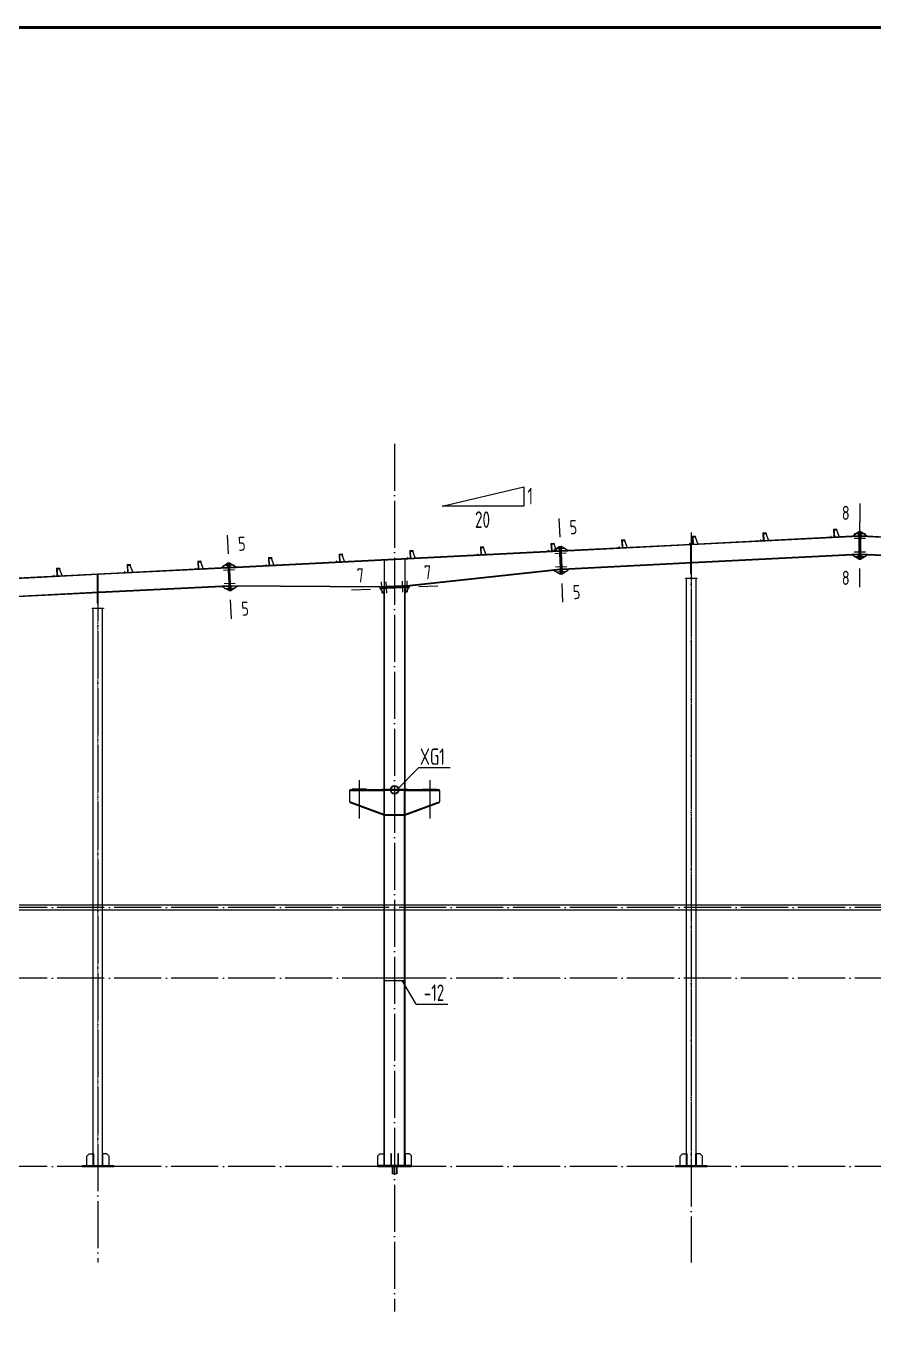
# Model space of a CAD drawing. Extents: x 447413 to 2975780, y -1432727 to 1301644.
# Drawn here: x 2656141 to 2674142, y -1015014 to -987253 of the extents above; entities that cross this region are included whole.
import ezdxf
from ezdxf.enums import TextEntityAlignment as Align

# ---------------------------------------------------------------- set-up
doc = ezdxf.new("R2010")
doc.units = 0
doc.header["$LTSCALE"] = 1000
doc.header["$MEASUREMENT"] = 0
for name, pattern in [('ACAD_ISO04W100', [30.5, 24, -3, 0.5, -3]), ('DOTE', [2.42, 2, -0.2, 0.02, -0.2]), ('线型4', [500, 150, -100, 150, -100])]:
    doc.linetypes.add(name, pattern=pattern)
for name, color, linetype in [('10', 7, 'Continuous'), ('114', 2, 'Continuous'), ('116', 1, 'Continuous'), ('14', 2, 'Continuous'), ('DOTE', 1, 'Continuous'), ('TDB_中实线', 7, 'Continuous'), ('TDB_中心线', 1, 'ACAD_ISO04W100'), ('THIN', 7, 'Continuous'), ('XG', 5, 'Continuous'), ('图框', 253, 'Continuous'), ('柱子', 3, 'Continuous')]:
    doc.layers.add(name, color=color, linetype=linetype)
doc.layers.add('檩条', color=7, linetype='Continuous', lineweight=18)
doc.layers.add('门窗', color=3, linetype='线型4', lineweight=18)
doc.styles.add('PkpmHz', font='Pkpmeng', dxfattribs={"width": 0.6, "bigfont": 'hztxt'})
doc.styles.add('TSSD_Label', font='Tssdeng.shx', dxfattribs={"width": 0.7, "bigfont": 'hztxt.shx'})

# ---------------------------------------------------------------- blocks, each defined once
blk = doc.blocks.new('A$C3FEA3028')
at = {"layer": 'DOTE', "linetype": 'DOTE', "ltscale": 2}
blk.add_line((63, 169), (63, 0), dxfattribs=at)
at = {"layer": 'TDB_中实线'}
for p, q in [((5, 154), (-45, 0)), ((55, 154), (5, 154)), ((55, 160), (55, 0)), ((61, 26), (56, 26)), ((61, 0), (-45, 0))]:
    blk.add_line(p, q, dxfattribs=at)
at = {"layer": 'TDB_中实线', "const_width": 3.75}
for points in [[(64, 127), (53, 127)], [(64, 63), (53, 63)]]:
    blk.add_lwpolyline(points, dxfattribs=at)
at = {"layer": 'TDB_中实线'}
blk.add_lwpolyline([(61, 26), (55, 26), (55, 160), (61, 160)], close=True, dxfattribs=at)
at = {"layer": 'TDB_中心线', "ltscale": 20}
for p, q in [((67, 127), (51, 127)), ((67, 63), (51, 63))]:
    blk.add_line(p, q, dxfattribs=at)
at = {"layer": '檩条'}
blk.add_lwpolyline([(3, 164), (61, 164), (61, 0), (116, 0), (128, 23), (124, 25), (113, 4), (64, 4), (64, 169), (0, 169), (-12, 146), (-8, 144), (3, 164)], dxfattribs=at)
blk = doc.blocks.new('A$C6B0021A6')
at = {"layer": '图框', "color": 153, "const_width": 58, "elevation": -84000}
blk.add_lwpolyline([(111420, 1020), (2520, 1020), (2520, 83120), (111420, 83120)], close=True, dxfattribs=at)

msp = doc.modelspace()

# ---------------------------------------------------------------- linework, layer by layer
msp.add_line((2673845.8, -997985.4, 126000), (2673845.8, -997775.6, 126000))
at = {"color": 4, "elevation": 126000}
msp.add_lwpolyline([(2720975.7, -1005912.5), (2626735.7, -1005913.7), (2626735.7, -1006015.1), (2720975.7, -1006014)], close=True, dxfattribs=at)
at = {"layer": '10'}
for p, q in [((2673845.8, -997385.4, 126000), (2673845.8, -997785.4, 126000)), ((2667451.1, -997703.9, 126000), (2667471.2, -998103.4, 126000)), ((2660411.2, -998056.5, 126000), (2660431.2, -998456, 126000)), ((2673845.8, -999165.4, 126000), (2673845.8, -998765.4, 126000)), ((2667540.2, -999481.7, 126000), (2667520.2, -999082.2, 126000)), ((2663051.5, -999220.9, 126000), (2663451.1, -999203.1, 126000)), ((2664880.1, -999139.4, 126000), (2664480.5, -999157.2, 126000)), ((2660500.2, -999834.2, 126000), (2660480.2, -999434.7, 126000))]:
    msp.add_line(p, q, dxfattribs=at)
at = {"layer": '114'}
for p, q in [((2673965.8, -998030.4, 126000), (2673725.8, -998030.4, 126000)), ((2673965.8, -998132.4, 126000), (2673725.8, -998132.4, 126000)), ((2667603.3, -998342.1, 126000), (2667363.6, -998354.1, 126000)), ((2667608.4, -998444, 126000), (2667368.7, -998456, 126000)), ((2673965.8, -998418.9, 126000), (2673725.8, -998418.9, 126000)), ((2673965.8, -998520.9, 126000), (2673725.8, -998520.9, 126000)), ((2660563.3, -998694.7, 126000), (2660323.6, -998706.6, 126000)), ((2660568.4, -998796.5, 126000), (2660328.7, -998808.5, 126000)), ((2667622.7, -998729.6, 126000), (2667383, -998741.6, 126000)), ((2667627.8, -998831.5, 126000), (2667388.1, -998843.5, 126000)), ((2660582.7, -999082.1, 126000), (2660343, -999094.1, 126000)), ((2663700.2, -999292.1, 126000), (2663689.5, -999052.3, 126000)), ((2663800.1, -999287.6, 126000), (2663789.4, -999047.9, 126000)), ((2664140.2, -999272.5, 126000), (2664129.5, -999032.7, 126000)), ((2664240.1, -999268, 126000), (2664229.4, -999028.3, 126000)), ((2660587.8, -999184, 126000), (2660348.1, -999196, 126000))]:
    msp.add_line(p, q, dxfattribs=at)
at = {"layer": '114', "color": 1, "lineweight": 70}
for p, q in [((2673865.8, -998030.4, 126000), (2673825.8, -998030.4, 126000)), ((2673865.8, -998132.4, 126000), (2673825.8, -998132.4, 126000)), ((2667503.4, -998347.1, 126000), (2667463.4, -998349.1, 126000)), ((2667508.5, -998449, 126000), (2667468.6, -998451, 126000)), ((2673865.8, -998418.9, 126000), (2673825.8, -998418.9, 126000)), ((2673865.8, -998520.9, 126000), (2673825.8, -998520.9, 126000)), ((2660463.5, -998699.7, 126000), (2660423.5, -998701.7, 126000)), ((2660468.6, -998801.5, 126000), (2660428.6, -998803.5, 126000)), ((2667522.8, -998734.6, 126000), (2667482.9, -998736.6, 126000)), ((2667527.9, -998836.5, 126000), (2667488, -998838.5, 126000)), ((2660482.9, -999087.1, 126000), (2660442.9, -999089.1, 126000)), ((2660488, -999189, 126000), (2660448, -999191, 126000)), ((2663695.8, -999192.2, 126000), (2663694, -999152.2, 126000)), ((2663795.7, -999187.7, 126000), (2663793.9, -999147.8, 126000)), ((2664135.8, -999172.6, 126000), (2664134, -999132.6, 126000)), ((2664235.7, -999168.1, 126000), (2664233.9, -999128.2, 126000))]:
    msp.add_line(p, q, dxfattribs=at)
at = {"layer": '116', "ltscale": 0.1}
for p, q in [((2663915.7, -1011464.4, 126000), (2663915.7, -1011614.4, 126000)), ((2663924.2, -1011464.4, 126000), (2663924.2, -1011614.4, 126000)), ((2664007.2, -1011464.4, 126000), (2664007.2, -1011614.4, 126000)), ((2664015.7, -1011464.4, 126000), (2664015.7, -1011614.4, 126000)), ((2664015.7, -1011614.4, 126000), (2663915.7, -1011614.4, 126000))]:
    msp.add_line(p, q, dxfattribs=at)
at = {"layer": '14'}
for p, q in [((2673825.8, -997990.4, 126000), (2673696, -998081.9, 126000)), ((2673845.8, -997985.4, 126000), (2673825.8, -997985.4, 126000)), ((2673825.8, -997985.4, 126000), (2673825.8, -998565.4, 126000)), ((2673825.8, -998055.4, 126000), (2673825.8, -997990.4, 126000)), ((2673845.8, -998565.4, 126000), (2673845.8, -997985.4, 126000)), ((2673865.8, -997985.4, 126000), (2673845.8, -997985.4, 126000)), ((2673845.8, -997985.4, 126000), (2673845.8, -998565.4, 126000)), ((2673865.8, -998565.4, 126000), (2673865.8, -997985.4, 126000)), ((2673995.7, -998081.9, 126000), (2673865.8, -997990.4, 126000)), ((2673865.8, -997990.4, 126000), (2673865.8, -998055.4, 126000)), ((2670260.7, -998266, 126000), (2670248.7, -998266.6, 126000)), ((2670248.7, -998266.6, 126000), (2670248.7, -998643.1, 126000)), ((2670260.7, -998642.5, 126000), (2670260.7, -998266, 126000)), ((2673696, -998081.9, 126000), (2673805.8, -998076.4, 126000)), ((2673805.8, -998076.4, 126000), (2673825.8, -998055.4, 126000)), ((2673865.8, -998055.4, 126000), (2673885.8, -998076.4, 126000)), ((2673885.8, -998076.4, 126000), (2673995.7, -998081.9, 126000)), ((2667461.2, -998304.2, 126000), (2667330.9, -998400.8, 126000)), ((2667330.9, -998400.8, 126000), (2667445.7, -998395, 126000)), ((2667445.7, -998395, 126000), (2667464.7, -998374.1, 126000)), ((2667481.2, -998303.1, 126000), (2667461.2, -998304.2, 126000)), ((2667461.2, -998304.2, 126000), (2667490.2, -998883.4, 126000)), ((2667464.7, -998374.1, 126000), (2667461.2, -998304.2, 126000)), ((2667501.2, -998302.1, 126000), (2667481.2, -998303.1, 126000)), ((2667481.2, -998303.1, 126000), (2667510.2, -998882.4, 126000)), ((2667510.2, -998882.4, 126000), (2667481.2, -998303.1, 126000)), ((2667530.2, -998881.4, 126000), (2667501.2, -998302.1, 126000)), ((2667640.5, -998385.3, 126000), (2667501.2, -998302.1, 126000)), ((2667501.2, -998302.1, 126000), (2667504.7, -998372.1, 126000)), ((2667504.7, -998372.1, 126000), (2667525.6, -998391, 126000)), ((2667525.6, -998391, 126000), (2667640.5, -998385.3, 126000)), ((2673805.8, -998476.9, 126000), (2673696, -998482.4, 126000)), ((2673696, -998482.4, 126000), (2673825.8, -998560.9, 126000)), ((2673825.8, -998495.9, 126000), (2673805.8, -998476.9, 126000)), ((2673825.8, -998560.9, 126000), (2673825.8, -998495.9, 126000)), ((2673825.8, -998565.4, 126000), (2673845.8, -998565.4, 126000)), ((2673845.8, -998565.4, 126000), (2673865.8, -998565.4, 126000)), ((2673885.8, -998476.9, 126000), (2673865.8, -998495.9, 126000)), ((2673865.8, -998560.9, 126000), (2673995.7, -998482.4, 126000)), ((2673865.8, -998495.9, 126000), (2673865.8, -998560.9, 126000)), ((2673995.7, -998482.4, 126000), (2673885.8, -998476.9, 126000)), ((2660421.3, -998656.7, 126000), (2660290.9, -998753.3, 126000)), ((2660290.9, -998753.3, 126000), (2660405.8, -998747.6, 126000)), ((2660405.8, -998747.6, 126000), (2660424.8, -998726.6, 126000)), ((2660441.2, -998655.7, 126000), (2660421.3, -998656.7, 126000)), ((2660421.3, -998656.7, 126000), (2660450.3, -999236, 126000)), ((2660424.8, -998726.6, 126000), (2660421.3, -998656.7, 126000)), ((2660461.2, -998654.7, 126000), (2660441.2, -998655.7, 126000)), ((2660441.2, -998655.7, 126000), (2660470.2, -999235, 126000)), ((2660470.2, -999235, 126000), (2660441.2, -998655.7, 126000)), ((2660490.2, -999234, 126000), (2660461.2, -998654.7, 126000)), ((2660600.5, -998737.8, 126000), (2660461.2, -998654.7, 126000)), ((2660461.2, -998654.7, 126000), (2660464.7, -998724.6, 126000)), ((2660464.7, -998724.6, 126000), (2660485.7, -998743.6, 126000)), ((2660485.7, -998743.6, 126000), (2660600.5, -998737.8, 126000)), ((2663750.7, -998592.2, 126000), (2663740.7, -998592.7, 126000)), ((2663740.7, -998592.7, 126000), (2663740.7, -999150.1, 126000)), ((2663750.7, -999149.7, 126000), (2663750.7, -998592.2, 126000)), ((2664190.7, -998570.1, 126000), (2664180.7, -998570.6, 126000)), ((2664180.7, -998570.6, 126000), (2664180.7, -999130.5, 126000)), ((2664190.7, -999130.1, 126000), (2664190.7, -998570.1, 126000)), ((2667465.8, -998795.7, 126000), (2667351.5, -998808, 126000)), ((2667351.5, -998808, 126000), (2667490.2, -998883.4, 126000)), ((2667486.7, -998813.5, 126000), (2667465.8, -998795.7, 126000)), ((2667490.2, -998883.4, 126000), (2667486.7, -998813.5, 126000)), ((2667545.7, -998790.6, 126000), (2667526.7, -998811.5, 126000)), ((2667526.7, -998811.5, 126000), (2667530.2, -998881.4, 126000)), ((2667530.2, -998881.4, 126000), (2667660.5, -998784.8, 126000)), ((2667660.5, -998784.8, 126000), (2667545.7, -998790.6, 126000)), ((2670248.7, -998643.1, 126000), (2670260.7, -998642.5, 126000)), ((2670260.7, -998654.5, 126000), (2670248.7, -998655.1, 126000)), ((2670248.7, -998655.1, 126000), (2670248.7, -998869.3, 126000)), ((2670260.7, -998869.3, 126000), (2670260.7, -998654.5, 126000)), ((2670270.7, -998754.3, 126000), (2670260.7, -998754.3, 126000)), ((2670260.7, -998754.3, 126000), (2670260.7, -998969.3, 126000)), ((2670270.7, -998969.3, 126000), (2670270.7, -998754.3, 126000)), ((2657660.7, -998897, 126000), (2657648.7, -998897.6, 126000)), ((2657648.7, -998897.6, 126000), (2657648.7, -999274.1, 126000)), ((2657660.7, -999273.5, 126000), (2657660.7, -998897, 126000)), ((2667490.2, -998883.4, 126000), (2667510.2, -998882.4, 126000)), ((2667510.2, -998882.4, 126000), (2667530.2, -998881.4, 126000)), ((2670145.7, -998979.3, 126000), (2670145.7, -998969.3, 126000)), ((2670145.7, -998969.3, 126000), (2670385.7, -998969.3, 126000)), ((2670385.7, -998979.3, 126000), (2670145.7, -998979.3, 126000)), ((2670248.7, -998869.3, 126000), (2670260.7, -998869.3, 126000)), ((2670260.7, -998969.3, 126000), (2670270.7, -998969.3, 126000)), ((2670385.7, -998969.3, 126000), (2670385.7, -998979.3, 126000)), ((2657648.7, -999274.1, 126000), (2657660.7, -999273.5, 126000)), ((2657660.7, -999285.5, 126000), (2657648.7, -999286.1, 126000)), ((2657648.7, -999286.1, 126000), (2657648.7, -999505.2, 126000)), ((2657660.7, -999505.2, 126000), (2657660.7, -999285.5, 126000)), ((2657670.7, -999385.2, 126000), (2657660.7, -999385.2, 126000)), ((2657660.7, -999385.2, 126000), (2657660.7, -999605.2, 126000)), ((2657670.7, -999605.2, 126000), (2657670.7, -999385.2, 126000)), ((2660425.8, -999147.1, 126000), (2660310.9, -999152.8, 126000)), ((2660310.9, -999152.8, 126000), (2660450.3, -999236, 126000)), ((2660446.8, -999166.1, 126000), (2660425.8, -999147.1, 126000)), ((2660450.3, -999236, 126000), (2660446.8, -999166.1, 126000)), ((2660450.3, -999236, 126000), (2660470.2, -999235, 126000)), ((2660470.2, -999235, 126000), (2660490.2, -999234, 126000)), ((2660505.7, -999144.2, 126000), (2660486.7, -999164.1, 126000)), ((2660486.7, -999164.1, 126000), (2660490.2, -999234, 126000)), ((2660490.2, -999234, 126000), (2660620.7, -999145, 126000)), ((2660620.7, -999145, 126000), (2660505.7, -999144.2, 126000)), ((2664278.9, -999126.2, 126000), (2663649.1, -999154.2, 126000)), ((2663649.1, -999154.2, 126000), (2663650, -999174.2, 126000)), ((2663650, -999174.2, 126000), (2664279.8, -999146.1, 126000)), ((2664279.8, -999146.1, 126000), (2663650, -999174.2, 126000)), ((2663650, -999174.2, 126000), (2663650.9, -999194.2, 126000)), ((2663650.9, -999194.2, 126000), (2664280.7, -999166.1, 126000)), ((2663720.7, -999191.1, 126000), (2663655.8, -999194, 126000)), ((2663655.8, -999194, 126000), (2663740.7, -999320.2, 126000)), ((2663740.7, -999210.2, 126000), (2663720.7, -999191.1, 126000)), ((2663740.7, -999150.1, 126000), (2663750.7, -999149.7, 126000)), ((2663740.7, -999320.2, 126000), (2663740.7, -999210.2, 126000)), ((2664180.7, -999130.5, 126000), (2664190.7, -999130.1, 126000)), ((2664190.7, -999300.1, 126000), (2664275.6, -999166.3, 126000)), ((2664210.7, -999169.2, 126000), (2664190.7, -999190.1, 126000)), ((2664190.7, -999190.1, 126000), (2664190.7, -999300.1, 126000)), ((2664275.6, -999166.3, 126000), (2664210.7, -999169.2, 126000)), ((2664279.8, -999146.1, 126000), (2664278.9, -999126.2, 126000)), ((2664280.7, -999166.1, 126000), (2664279.8, -999146.1, 126000)), ((2657545.7, -999615.2, 126000), (2657545.7, -999605.2, 126000)), ((2657545.7, -999605.2, 126000), (2657785.7, -999605.2, 126000)), ((2657785.7, -999615.2, 126000), (2657545.7, -999615.2, 126000)), ((2657648.7, -999505.2, 126000), (2657660.7, -999505.2, 126000)), ((2657660.7, -999605.2, 126000), (2657670.7, -999605.2, 126000)), ((2657785.7, -999605.2, 126000), (2657785.7, -999615.2, 126000)), ((2663740.7, -1003464.4, 126000), (2663015.7, -1003464.4, 126000)), ((2663015.7, -1003464.4, 126000), (2663015.7, -1003476.4, 126000)), ((2663015.7, -1003722.4, 126000), (2663015.7, -1003476.4, 126000)), ((2663015.7, -1003476.4, 126000), (2663740.7, -1003476.4, 126000)), ((2663015.7, -1003476.4, 126000), (2663740.7, -1003476.4, 126000)), ((2663370.7, -1003452.4, 126000), (2663060.7, -1003452.4, 126000)), ((2663060.7, -1003452.4, 126000), (2663060.7, -1003464.4, 126000)), ((2663060.7, -1003464.4, 126000), (2663370.7, -1003464.4, 126000)), ((2663221.2, -1003476.4, 126000), (2663210.2, -1003476.4, 126000)), ((2663210.2, -1003476.4, 126000), (2663210.2, -1003794.8, 126000)), ((2663221.2, -1003798.9, 126000), (2663221.2, -1003476.4, 126000)), ((2663370.7, -1003464.4, 126000), (2663370.7, -1003452.4, 126000)), ((2663740.7, -1003476.4, 126000), (2663740.7, -1003464.4, 126000)), ((2663740.7, -1003476.4, 126000), (2663740.7, -1003992.4, 126000)), ((2664178.7, -1003464.4, 126000), (2663752.7, -1003464.4, 126000)), ((2663752.7, -1003464.4, 126000), (2663752.7, -1003475.4, 126000)), ((2663752.7, -1003475.4, 126000), (2664178.7, -1003475.4, 126000)), ((2664178.7, -1003475.4, 126000), (2664178.7, -1003464.4, 126000)), ((2664915.7, -1003464.4, 126000), (2664190.7, -1003464.4, 126000)), ((2664190.7, -1003464.4, 126000), (2664190.7, -1003476.4, 126000)), ((2664190.7, -1003992.4, 126000), (2664190.7, -1003476.4, 126000)), ((2664190.7, -1003476.4, 126000), (2664915.7, -1003476.4, 126000)), ((2664190.7, -1003476.4, 126000), (2664915.7, -1003476.4, 126000)), ((2664560.7, -1003452.4, 126000), (2664870.7, -1003452.4, 126000)), ((2664560.7, -1003464.4, 126000), (2664560.7, -1003452.4, 126000)), ((2664870.7, -1003464.4, 126000), (2664560.7, -1003464.4, 126000)), ((2664721.2, -1003476.4, 126000), (2664710.2, -1003476.4, 126000)), ((2664710.2, -1003476.4, 126000), (2664710.2, -1003798.9, 126000)), ((2664721.2, -1003794.8, 126000), (2664721.2, -1003476.4, 126000)), ((2664870.7, -1003452.4, 126000), (2664870.7, -1003464.4, 126000)), ((2664915.7, -1003476.4, 126000), (2664915.7, -1003464.4, 126000)), ((2664915.7, -1003476.4, 126000), (2664915.7, -1003722.4, 126000)), ((2663740.7, -1003992.4, 126000), (2663015.7, -1003722.4, 126000)), ((2663740.7, -1003992.4, 126000), (2663015.7, -1003722.4, 126000)), ((2663015.7, -1003722.4, 126000), (2663015.7, -1003734.4, 126000)), ((2663015.7, -1003734.4, 126000), (2663740.7, -1004004.4, 126000)), ((2663210.2, -1003794.8, 126000), (2663221.2, -1003798.9, 126000)), ((2664915.7, -1003722.4, 126000), (2664190.7, -1003992.4, 126000)), ((2664915.7, -1003722.4, 126000), (2664190.7, -1003992.4, 126000)), ((2664190.7, -1004004.4, 126000), (2664915.7, -1003734.4, 126000)), ((2664710.2, -1003798.9, 126000), (2664721.2, -1003794.8, 126000)), ((2664915.7, -1003734.4, 126000), (2664915.7, -1003722.4, 126000)), ((2663740.7, -1004004.4, 126000), (2663740.7, -1003992.4, 126000)), ((2664178.7, -1003993.4, 126000), (2663752.7, -1003993.4, 126000)), ((2663752.7, -1003993.4, 126000), (2663752.7, -1004004.4, 126000)), ((2663752.7, -1004004.4, 126000), (2664178.7, -1004004.4, 126000)), ((2664178.7, -1004004.4, 126000), (2664178.7, -1003993.4, 126000)), ((2664190.7, -1003992.4, 126000), (2664190.7, -1004004.4, 126000)), ((2663605.7, -1011237.4, 126000), (2663650.7, -1011192.4, 126000)), ((2663605.7, -1011442.4, 126000), (2663605.7, -1011237.4, 126000)), ((2663650.7, -1011192.4, 126000), (2663740.7, -1011192.4, 126000)), ((2663740.7, -1011192.4, 126000), (2663740.7, -1011422.4, 126000)), ((2663750.7, -1011192.4, 126000), (2663740.7, -1011192.4, 126000)), ((2663740.7, -1011192.4, 126000), (2663740.7, -1011442.4, 126000)), ((2663750.7, -1011442.4, 126000), (2663750.7, -1011192.4, 126000)), ((2663900, -1011192.4, 126000), (2663884, -1011192.4, 126000)), ((2663884, -1011192.4, 126000), (2663884, -1011442.4, 126000)), ((2663900, -1011442.4, 126000), (2663900, -1011192.4, 126000)), ((2664047.4, -1011192.4, 126000), (2664031.4, -1011192.4, 126000)), ((2664031.4, -1011192.4, 126000), (2664031.4, -1011442.4, 126000)), ((2664047.4, -1011442.4, 126000), (2664047.4, -1011192.4, 126000)), ((2664190.7, -1011192.4, 126000), (2664180.7, -1011192.4, 126000)), ((2664180.7, -1011192.4, 126000), (2664180.7, -1011442.4, 126000)), ((2664280.7, -1011192.4, 126000), (2664190.7, -1011192.4, 126000)), ((2664190.7, -1011192.4, 126000), (2664190.7, -1011422.4, 126000)), ((2664190.7, -1011442.4, 126000), (2664190.7, -1011192.4, 126000)), ((2664325.7, -1011237.4, 126000), (2664280.7, -1011192.4, 126000)), ((2664325.7, -1011442.4, 126000), (2664325.7, -1011237.4, 126000)), ((2664325.7, -1011442.4, 126000), (2663605.7, -1011442.4, 126000)), ((2663605.7, -1011442.4, 126000), (2663605.7, -1011464.4, 126000)), ((2663720.7, -1011442.4, 126000), (2663605.7, -1011442.4, 126000)), ((2663605.7, -1011464.4, 126000), (2664325.7, -1011464.4, 126000)), ((2663740.7, -1011422.4, 126000), (2663720.7, -1011442.4, 126000)), ((2663740.7, -1011442.4, 126000), (2663750.7, -1011442.4, 126000)), ((2663884, -1011442.4, 126000), (2663900, -1011442.4, 126000)), ((2664031.4, -1011442.4, 126000), (2664047.4, -1011442.4, 126000)), ((2664180.7, -1011442.4, 126000), (2664190.7, -1011442.4, 126000)), ((2664190.7, -1011422.4, 126000), (2664210.7, -1011442.4, 126000)), ((2664210.7, -1011442.4, 126000), (2664325.7, -1011442.4, 126000)), ((2664325.7, -1011464.4, 126000), (2664325.7, -1011442.4, 126000))]:
    msp.add_line(p, q, dxfattribs=at)
at = {"layer": '14', "ltscale": 100}
for p, q in [((2664190.7, -1007464.4, 126000), (2663740.7, -1007464.4, 126000)), ((2663740.7, -1007514.4, 126000), (2664190.7, -1007514.4, 126000))]:
    msp.add_line(p, q, dxfattribs=at)
at = {"layer": '14', "ltscale": 0.1}
for p, q in [((2657430.7, -1011239.4, 126000), (2657475.7, -1011194.4, 126000)), ((2657430.7, -1011444.4, 126000), (2657430.7, -1011239.4, 126000)), ((2657475.7, -1011194.4, 126000), (2657565.7, -1011194.4, 126000)), ((2657565.7, -1011194.4, 126000), (2657565.7, -1011424.4, 126000)), ((2657575.7, -1011194.4, 126000), (2657565.7, -1011194.4, 126000)), ((2657565.7, -1011194.4, 126000), (2657565.7, -1011444.4, 126000)), ((2657575.7, -1011444.4, 126000), (2657575.7, -1011194.4, 126000)), ((2657765.7, -1011194.4, 126000), (2657755.7, -1011194.4, 126000)), ((2657755.7, -1011194.4, 126000), (2657755.7, -1011444.4, 126000)), ((2657855.7, -1011194.4, 126000), (2657765.7, -1011194.4, 126000)), ((2657765.7, -1011194.4, 126000), (2657765.7, -1011424.4, 126000)), ((2657765.7, -1011444.4, 126000), (2657765.7, -1011194.4, 126000)), ((2657900.7, -1011239.4, 126000), (2657855.7, -1011194.4, 126000)), ((2657900.7, -1011444.4, 126000), (2657900.7, -1011239.4, 126000)), ((2670030.7, -1011239.4, 126000), (2670075.7, -1011194.4, 126000)), ((2670030.7, -1011444.4, 126000), (2670030.7, -1011239.4, 126000)), ((2670075.7, -1011194.4, 126000), (2670165.7, -1011194.4, 126000)), ((2670165.7, -1011194.4, 126000), (2670165.7, -1011424.4, 126000)), ((2670175.7, -1011194.4, 126000), (2670165.7, -1011194.4, 126000)), ((2670165.7, -1011194.4, 126000), (2670165.7, -1011444.4, 126000)), ((2670175.7, -1011444.4, 126000), (2670175.7, -1011194.4, 126000)), ((2670365.7, -1011194.4, 126000), (2670355.7, -1011194.4, 126000)), ((2670355.7, -1011194.4, 126000), (2670355.7, -1011444.4, 126000)), ((2670455.7, -1011194.4, 126000), (2670365.7, -1011194.4, 126000)), ((2670365.7, -1011194.4, 126000), (2670365.7, -1011424.4, 126000)), ((2670365.7, -1011444.4, 126000), (2670365.7, -1011194.4, 126000)), ((2670500.7, -1011239.4, 126000), (2670455.7, -1011194.4, 126000)), ((2670500.7, -1011444.4, 126000), (2670500.7, -1011239.4, 126000)), ((2658000.7, -1011444.4, 126000), (2657330.7, -1011444.4, 126000)), ((2657330.7, -1011444.4, 126000), (2657330.7, -1011464.4, 126000)), ((2657330.7, -1011464.4, 126000), (2658000.7, -1011464.4, 126000)), ((2657545.7, -1011444.4, 126000), (2657430.7, -1011444.4, 126000)), ((2657565.7, -1011424.4, 126000), (2657545.7, -1011444.4, 126000)), ((2657565.7, -1011444.4, 126000), (2657575.7, -1011444.4, 126000)), ((2657755.7, -1011444.4, 126000), (2657765.7, -1011444.4, 126000)), ((2657765.7, -1011424.4, 126000), (2657785.7, -1011444.4, 126000)), ((2657785.7, -1011444.4, 126000), (2657900.7, -1011444.4, 126000)), ((2658000.7, -1011464.4, 126000), (2658000.7, -1011444.4, 126000)), ((2670600.7, -1011444.4, 126000), (2669930.7, -1011444.4, 126000)), ((2669930.7, -1011444.4, 126000), (2669930.7, -1011464.4, 126000)), ((2669930.7, -1011464.4, 126000), (2670600.7, -1011464.4, 126000)), ((2670145.7, -1011444.4, 126000), (2670030.7, -1011444.4, 126000)), ((2670165.7, -1011424.4, 126000), (2670145.7, -1011444.4, 126000)), ((2670165.7, -1011444.4, 126000), (2670175.7, -1011444.4, 126000)), ((2670355.7, -1011444.4, 126000), (2670365.7, -1011444.4, 126000)), ((2670365.7, -1011424.4, 126000), (2670385.7, -1011444.4, 126000)), ((2670385.7, -1011444.4, 126000), (2670500.7, -1011444.4, 126000)), ((2670600.7, -1011464.4, 126000), (2670600.7, -1011444.4, 126000))]:
    msp.add_line(p, q, dxfattribs=at)
at = {"layer": 'DOTE', "color": 8, "linetype": 'DOTE', "ltscale": 0.5}
for p, q in [((2663965.7, -996118.2, 126000), (2663965.7, -1014542.3, 126000)), ((2670265.7, -998003.5, 126000), (2670265.7, -1013500.5, 126000)), ((2657665.7, -998884.7, 126000), (2657665.7, -1013500.5, 126000)), ((2723139.5, -1005964.4, 126000), (2621493.9, -1005964.4, 126000)), ((2723139.5, -1007464.4, 126000), (2621493.9, -1007464.4, 126000)), ((2723139.5, -1011464.4, 126000), (2621493.9, -1011464.4, 126000))]:
    msp.add_line(p, q, dxfattribs=at)
at = {"layer": 'DOTE'}
for p, q in [((2663215.7, -1003259.7, 126000), (2663215.7, -1004071.2, 126000)), ((2664715.7, -1003259.7, 126000), (2664715.7, -1004071.2, 126000))]:
    msp.add_line(p, q, dxfattribs=at)
at = {"layer": 'THIN'}
for p, q in [((2664977.5, -997441.7, 126000), (2666706.4, -997035.2, 126000)), ((2666706.4, -997035.2, 126000), (2666706.4, -997441.7, 126000)), ((2666706.4, -997441.7, 126000), (2664977.5, -997441.7, 126000)), ((2664422.9, -1008012, 126000), (2664123.6, -1007514.4, 126000)), ((2664422.9, -1008012, 126000), (2665097.1, -1008012, 126000))]:
    msp.add_line(p, q, dxfattribs=at)
at = {"layer": 'XG'}
for p, q in [((2664471.3, -1002999.4, 126000), (2664015.7, -1003464.4, 126000)), ((2665145.5, -1002999.4, 126000), (2664471.3, -1002999.4, 126000)), ((2663690.7, -1003454.4, 126000), (2664240.7, -1003454.4, 126000)), ((2663690.7, -1003474.4, 126000), (2664240.7, -1003474.4, 126000))]:
    msp.add_line(p, q, dxfattribs=at)
for radius in [90, 80]:
    msp.add_circle((2663965.7, -1003464.4, 126000), radius, dxfattribs=at)
at = {"layer": '柱子'}
for p, q in [((2670265.7, -998253.8, 126000), (2667505.7, -998392, 126000)), ((2670266.3, -998265.8, 126000), (2667506.3, -998404, 126000)), ((2673825.8, -998075.4, 126000), (2670265.7, -998253.8, 126000)), ((2673825.8, -998087.4, 126000), (2670266.3, -998265.8, 126000)), ((2676665.7, -998215.4, 126000), (2673865.8, -998075.4, 126000)), ((2676665.1, -998227.4, 126000), (2673865.8, -998087.4, 126000)), ((2667465.7, -998394, 126000), (2663965.7, -998569.4, 126000)), ((2667466.3, -998406, 126000), (2663966.3, -998581.4, 126000)), ((2673825.8, -998463.9, 126000), (2670285.1, -998641.3, 126000)), ((2673825.8, -998475.9, 126000), (2670285.7, -998653.3, 126000)), ((2676646.3, -998602.9, 126000), (2673865.8, -998463.9, 126000)), ((2676645.7, -998614.9, 126000), (2673865.8, -998475.9, 126000)), ((2660425.8, -998746.6, 126000), (2657665.7, -998884.7, 126000)), ((2660426.4, -998758.6, 126000), (2657666.3, -998896.7, 126000)), ((2663965.7, -998569.4, 126000), (2660465.7, -998744.6, 126000)), ((2663966.3, -998581.4, 126000), (2660466.3, -998756.6, 126000)), ((2667485.1, -998781.5, 126000), (2664278.9, -999126.2, 126000)), ((2667485.7, -998793.6, 126000), (2664279.5, -999138.2, 126000)), ((2670285.1, -998641.3, 126000), (2667525.1, -998779.6, 126000)), ((2670285.7, -998653.3, 126000), (2667525.7, -998791.6, 126000)), ((2657665.7, -998884.7, 126000), (2651265.7, -999205.1, 126000)), ((2657666.3, -998896.7, 126000), (2651266.3, -999217.1, 126000)), ((2670165.7, -1011444.4, 126000), (2670165.7, -998979.3, 126000)), ((2670262.7, -998979.3, 126000), (2670165.7, -998979.3, 126000)), ((2670365.7, -998979.3, 126000), (2670268.7, -998979.3, 126000)), ((2670365.7, -1011444.4, 126000), (2670365.7, -998979.3, 126000)), ((2657685.1, -999272.3, 126000), (2651285.1, -999592.6, 126000)), ((2657685.7, -999284.2, 126000), (2651285.7, -999604.6, 126000)), ((2660445.2, -999134.1, 126000), (2657685.1, -999272.2, 126000)), ((2660445.8, -999146.1, 126000), (2657685.7, -999284.2, 126000)), ((2663649.1, -999154.2, 126000), (2660485.1, -999132.1, 126000)), ((2663649.6, -999166.2, 126000), (2660485.7, -999144.1, 126000)), ((2663750.7, -999189.7, 126000), (2663740.7, -999190.2, 126000)), ((2663740.7, -1003464.4, 126000), (2663740.7, -999190.2, 126000)), ((2663750.7, -1003464.4, 126000), (2663750.7, -999189.7, 126000)), ((2664190.7, -999170.1, 126000), (2664180.7, -999170.6, 126000)), ((2664180.7, -1003464.4, 126000), (2664180.7, -999170.6, 126000)), ((2664190.7, -1003464.4, 126000), (2664190.7, -999170.1, 126000)), ((2657565.7, -1011444.4, 126000), (2657565.7, -999615.2, 126000)), ((2657662.7, -999615.2, 126000), (2657565.7, -999615.2, 126000)), ((2657765.7, -999615.2, 126000), (2657668.7, -999615.2, 126000)), ((2657765.7, -1011444.4, 126000), (2657765.7, -999615.2, 126000)), ((2663740.7, -1011442.4, 126000), (2663740.7, -1003464.4, 126000)), ((2663752.7, -1003464.4, 126000), (2663740.7, -1003464.4, 126000)), ((2663752.7, -1011442.4, 126000), (2663752.7, -1003464.4, 126000)), ((2664178.7, -1003464.4, 126000), (2663752.7, -1003464.4, 126000)), ((2664178.7, -1011442.4, 126000), (2664178.7, -1003464.4, 126000)), ((2664190.7, -1003464.4, 126000), (2664178.7, -1003464.4, 126000)), ((2664190.7, -1011442.4, 126000), (2664190.7, -1003464.4, 126000))]:
    msp.add_line(p, q, dxfattribs=at)
at = {"layer": '门窗', "ltscale": 0.0001}
for p, q in [((2670265.2, -1011444.4, 126000), (2670265.2, -998854.4, 126000)), ((2670266.2, -1011444.4, 126000), (2670266.2, -998854.4, 126000)), ((2657665.2, -1011444.4, 126000), (2657665.2, -999485.4, 126000)), ((2657666.2, -1011444.4, 126000), (2657666.2, -999485.4, 126000))]:
    msp.add_line(p, q, dxfattribs=at)

# ---------------------------------------------------------------- block references
msp.add_blockref('A$C6B0021A6', (2617178.3, -1070402.1, 210000))
at = {"layer": '檩条', "color": 2, "xscale": -1, "rotation": 2.868083558074064}
for p in [(2671858.2, -998174, 126000), (2673358.3, -998098.8, 126000), (2667358.2, -998399.4, 126000), (2668858.2, -998324.3, 126000), (2670358.2, -998249.1, 126000), (2661358.2, -998700, 126000), (2662858.2, -998624.9, 126000), (2664358.2, -998549.7, 126000), (2665858.2, -998474.6, 126000), (2656858.2, -998925.3, 126000), (2658358.2, -998850.1, 126000), (2659858.2, -998775.2, 126000)]:
    msp.add_blockref('A$C3FEA3028', p, dxfattribs=at)

# ---------------------------------------------------------------- texts
at = {"layer": '10', "style": 'PkpmHz', "width": 0.77}
for p in [(2673545.8, -997585.4, 126000), (2673545.8, -998965.4, 126000)]:
    msp.add_text('8', height=300, dxfattribs=at).set_placement(p, align=Align.MIDDLE_CENTER)
for s, rotation, p in [('5', 2.86856, (2667760.8, -997888.6, 126000)), ('5', 2.86554, (2660720.9, -998241.2, 126000)), ('7', 2.55141, (2663237.9, -998912.3, 126000)), ('7', 2.55141, (2664667, -998848.6, 126000)), ('5', 2.86856, (2667829.8, -999266.9, 126000)), ('5', 2.86554, (2660789.9, -999619.5, 126000))]:
    msp.add_text(s, height=300, rotation=rotation, dxfattribs=at).set_placement(p, align=Align.MIDDLE_CENTER)
at = {"layer": 'THIN', "style": 'TSSD_Label', "width": 0.7}
for s, p in [('1', (2666843.5, -997230.7, 126000)), ('20', (2665832, -997728.9, 126000)), ('-12', (2664801.7, -1007772.3, 126000))]:
    msp.add_text(s, height=350, dxfattribs=at).set_placement(p, align=Align.MIDDLE_CENTER)
at = {"layer": 'XG', "style": 'TSSD_Label', "width": 0.7}
msp.add_text('XG1', height=350, dxfattribs=at).set_placement((2664766.7, -1002759.6, 126000), align=Align.MIDDLE_CENTER)

doc.saveas('drawing.dxf')
